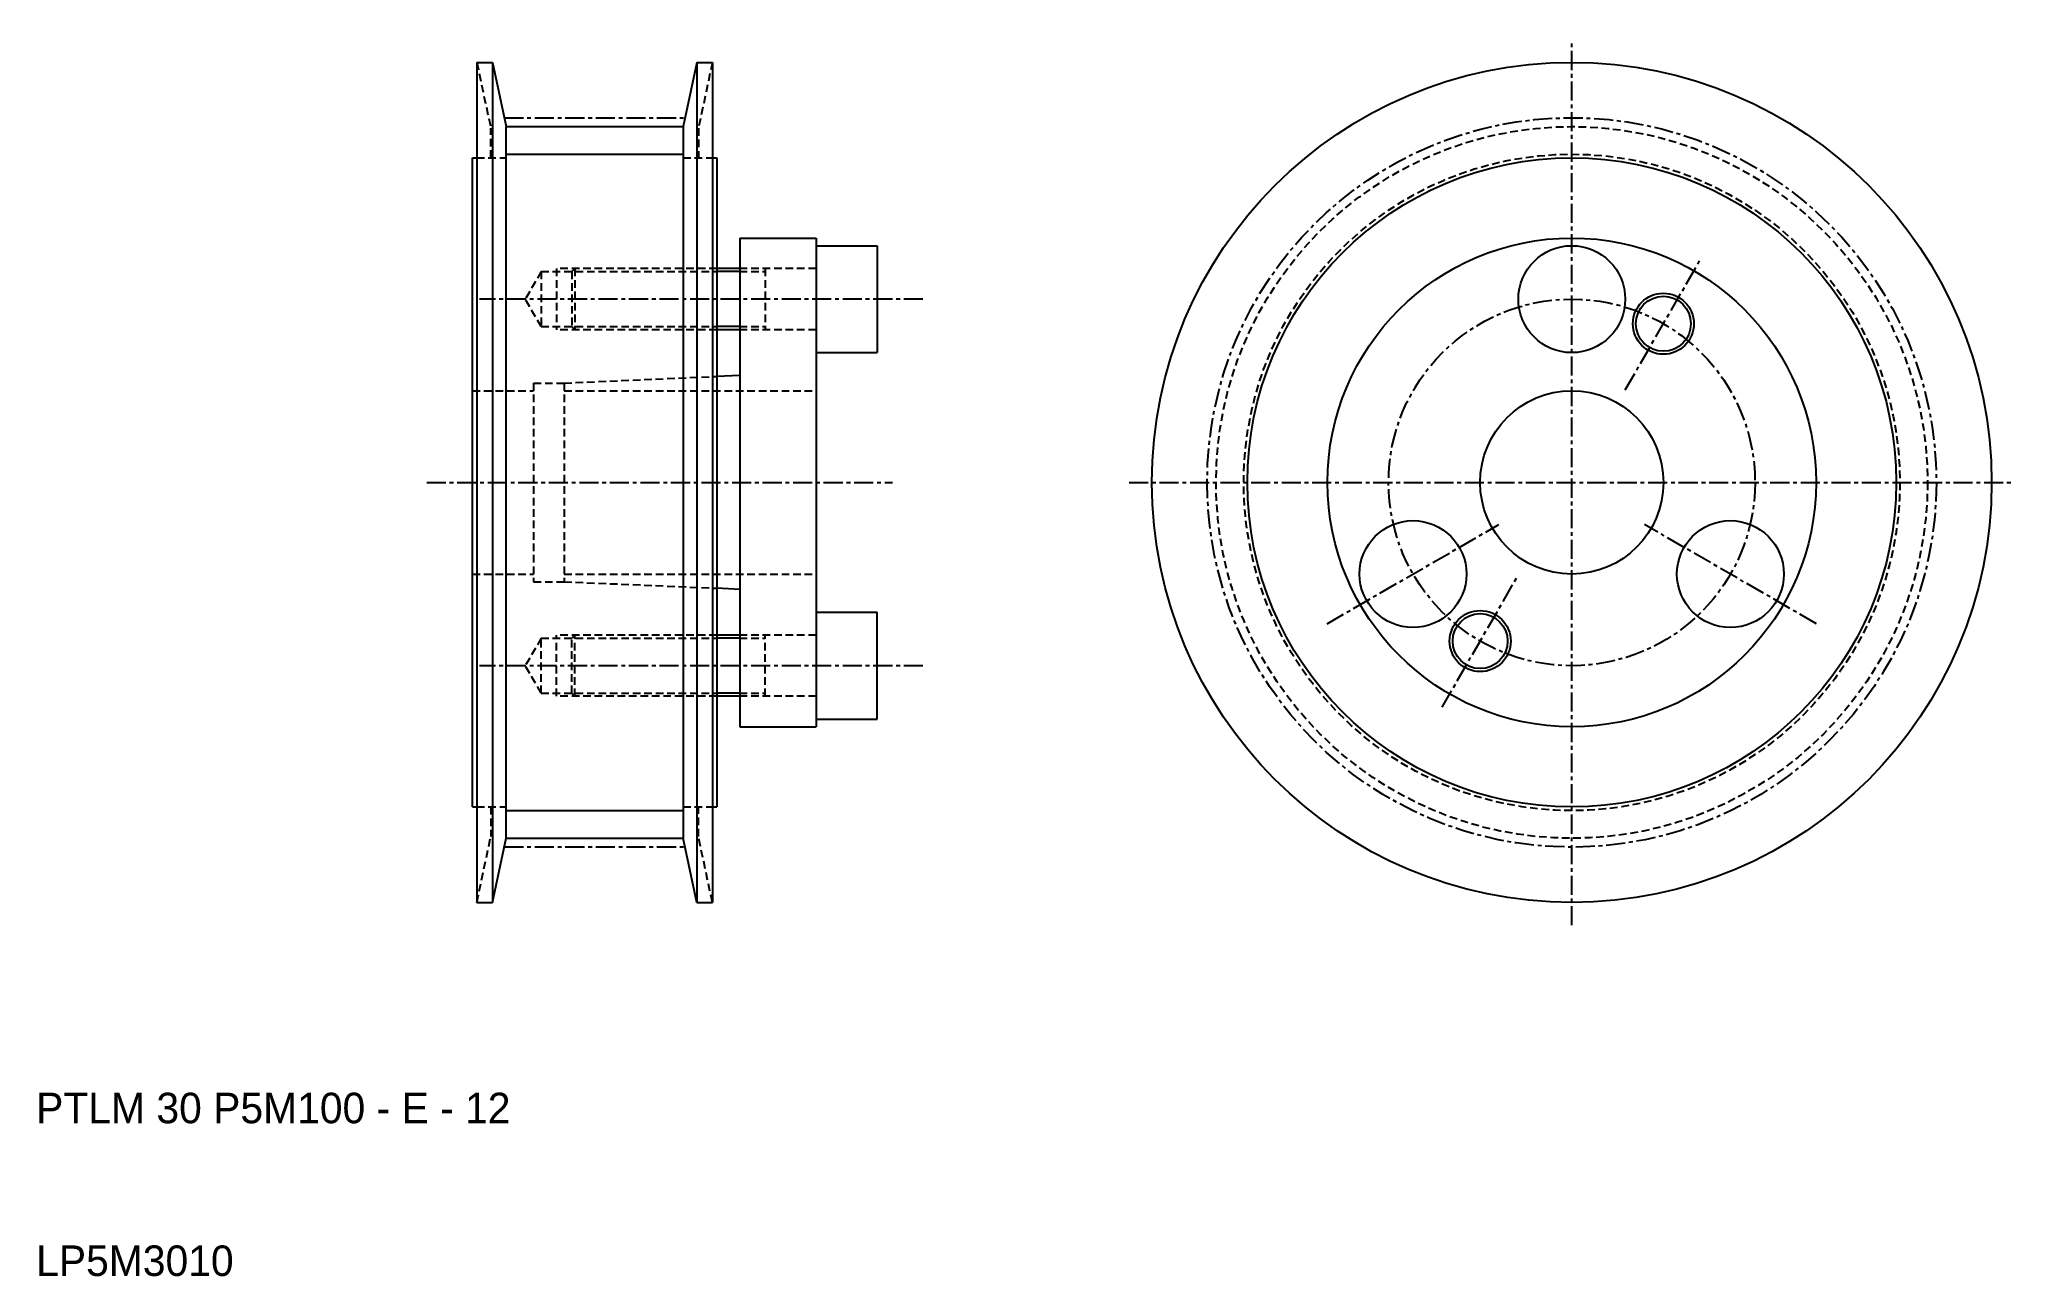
# Model space of a CAD drawing. Extents: x -295 to -166, y 920 to 1001.
import ezdxf

# ---------------------------------------------------------------- set-up
doc = ezdxf.new("R2010")
doc.units = 0
doc.linetypes.add('CENTER', pattern=[2, 1.25, -0.25, 0.25, -0.25])
doc.linetypes.add('DASHED', pattern=[0.75, 0.5, -0.25])
doc.layers.get('0').update_dxf_attribs({"linetype": 'CONTINUOUS'})
doc.layers.add('CENTER', color=1, linetype='CENTER')

msp = doc.modelspace()

# ---------------------------------------------------------------- linework, layer by layer
at = {"color": 3, "linetype": 'DASHED'}
for p, q in [((-266.76, 999.9), (-265.84, 995.6)), ((-251.33, 999.9), (-252.24, 995.6)), ((-265.84, 993.65), (-265.84, 995.6)), ((-252.24, 995.6), (-252.24, 993.65)), ((-266.76, 993.65), (-264.84, 993.65)), ((-253.24, 993.65), (-251.33, 993.65)), ((-262.54, 986.2), (-263.58, 984.4)), ((-262.54, 986.2), (-262.54, 982.6)), ((-262.54, 986.2), (-251.04, 986.2)), ((-261.54, 986.4), (-261.54, 982.4)), ((-251.04, 986.4), (-261.54, 986.4)), ((-260.34, 986.4), (-260.54, 986.2)), ((-260.54, 986.2), (-260.54, 982.6)), ((-260.34, 986.4), (-260.34, 982.4)), ((-244.54, 986.4), (-249.54, 986.4)), ((-249.54, 986.2), (-247.88, 986.2)), ((-247.88, 986.4), (-247.88, 982.4)), ((-262.54, 982.6), (-263.58, 984.4)), ((-262.54, 982.6), (-251.04, 982.6)), ((-251.04, 982.4), (-261.54, 982.4)), ((-260.34, 982.4), (-260.54, 982.6)), ((-249.54, 982.6), (-247.88, 982.6)), ((-244.54, 982.4), (-249.54, 982.4)), ((-261.04, 978.9), (-251.04, 979.34)), ((-267.04, 978.4), (-263.04, 978.4)), ((-263.04, 978.9), (-261.04, 978.9)), ((-263.04, 978.9), (-263.04, 965.9)), ((-261.04, 978.9), (-261.04, 965.9)), ((-261.04, 978.4), (-244.54, 978.4)), ((-267.04, 966.4), (-263.04, 966.4)), ((-261.04, 966.4), (-244.54, 966.4)), ((-263.04, 965.9), (-261.04, 965.9)), ((-261.04, 965.9), (-251.04, 965.47)), ((-262.54, 962.2), (-263.58, 960.4)), ((-262.54, 962.2), (-251.04, 962.2)), ((-262.54, 958.6), (-262.54, 962.2)), ((-251.04, 962.4), (-261.54, 962.4)), ((-261.54, 958.4), (-261.54, 962.4)), ((-260.34, 962.4), (-260.54, 962.2)), ((-260.54, 958.6), (-260.54, 962.2)), ((-260.34, 958.4), (-260.34, 962.4)), ((-244.54, 962.4), (-249.54, 962.4)), ((-249.54, 962.2), (-247.88, 962.2)), ((-247.88, 958.4), (-247.88, 962.4)), ((-262.54, 958.6), (-263.58, 960.4)), ((-262.54, 958.6), (-251.04, 958.6)), ((-260.34, 958.4), (-260.54, 958.6)), ((-249.54, 958.6), (-247.88, 958.6)), ((-251.04, 958.4), (-261.54, 958.4)), ((-244.54, 958.4), (-249.54, 958.4)), ((-266.76, 951.15), (-264.84, 951.15)), ((-265.84, 951.15), (-265.84, 949.21)), ((-253.24, 951.15), (-251.33, 951.15)), ((-252.24, 949.21), (-252.24, 951.15)), ((-266.76, 944.9), (-265.84, 949.21)), ((-251.33, 944.9), (-252.24, 949.21))]:
    msp.add_line(p, q, dxfattribs=at)
at = {"color": 7, "linetype": 'CONTINUOUS'}
for p, q in [((-266.76, 999.9), (-266.76, 944.9)), ((-266.76, 999.9), (-265.74, 999.9)), ((-265.74, 999.9), (-264.84, 995.7)), ((-265.74, 999.9), (-265.74, 944.9)), ((-252.35, 999.9), (-253.24, 995.7)), ((-252.35, 999.9), (-252.35, 944.9)), ((-252.35, 999.9), (-251.33, 999.9)), ((-251.33, 999.9), (-251.33, 944.9)), ((-264.84, 995.7), (-253.24, 995.7)), ((-264.84, 949.1), (-264.84, 995.7)), ((-253.24, 995.7), (-253.24, 949.1)), ((-267.04, 951.15), (-267.04, 993.65)), ((-267.04, 993.65), (-266.76, 993.65)), ((-251.33, 993.65), (-251.04, 993.65)), ((-251.04, 993.65), (-251.04, 951.15)), ((-249.54, 988.4), (-244.54, 988.4)), ((-249.54, 988.4), (-249.54, 956.4)), ((-244.54, 988.4), (-244.54, 956.4)), ((-244.54, 987.9), (-240.54, 987.9)), ((-240.54, 987.9), (-240.54, 980.9)), ((-249.54, 986.4), (-251.04, 986.4)), ((-249.54, 982.4), (-251.04, 982.4)), ((-244.54, 980.9), (-240.54, 980.9)), ((-249.54, 979.4), (-251.04, 979.34)), ((-249.54, 965.4), (-251.04, 965.47)), ((-244.54, 963.9), (-240.54, 963.9)), ((-240.54, 956.9), (-240.54, 963.9)), ((-249.54, 962.4), (-251.04, 962.4)), ((-249.54, 958.4), (-251.04, 958.4)), ((-249.54, 956.4), (-244.54, 956.4)), ((-244.54, 956.9), (-240.54, 956.9)), ((-267.04, 951.15), (-266.76, 951.15)), ((-251.33, 951.15), (-251.04, 951.15)), ((-265.74, 944.9), (-264.84, 949.1)), ((-264.84, 949.1), (-253.24, 949.1)), ((-252.35, 944.9), (-253.24, 949.1)), ((-266.76, 944.9), (-265.74, 944.9)), ((-252.35, 944.9), (-251.33, 944.9))]:
    msp.add_line(p, q, dxfattribs=at)
at = {"color": 3, "linetype": 'CONTINUOUS'}
for p, q in [((-264.84, 993.89), (-253.24, 993.89)), ((-249.54, 986.2), (-251.04, 986.2)), ((-249.54, 982.6), (-251.04, 982.6)), ((-249.54, 962.2), (-251.04, 962.2)), ((-249.54, 958.6), (-251.04, 958.6)), ((-264.84, 950.91), (-253.24, 950.91))]:
    msp.add_line(p, q, dxfattribs=at)
at = {"color": 7, "linetype": 'CONTINUOUS'}
for centre, radius in [((-195.04, 972.4), 27.5), ((-195.04, 972.4), 21.25), ((-195.04, 972.4), 16), ((-195.04, 972.4), 16), ((-195.04, 984.4), 3.5), ((-189.04, 982.79), 1.8), ((-195.04, 972.4), 6), ((-205.44, 966.4), 3.5), ((-184.65, 966.4), 3.5), ((-201.04, 962.01), 1.8)]:
    msp.add_circle(centre, radius, dxfattribs=at)
at = {"color": 3, "linetype": 'DASHED'}
for radius in [23.3, 21.49]:
    msp.add_circle((-195.04, 972.4), radius, dxfattribs=at)
at = {"color": 3, "linetype": 'CONTINUOUS'}
for centre in [(-189.04, 982.79), (-201.04, 962.01)]:
    msp.add_circle(centre, 2, dxfattribs=at)
at = {"layer": 'CENTER', "color": 1, "linetype": 'CENTER'}
for p, q in [((-195.04, 943.4), (-195.04, 1001.4)), ((-264.96, 996.28), (-253.12, 996.28)), ((-191.54, 978.46), (-186.54, 987.12)), ((-237.54, 984.4), (-266.58, 984.4)), ((-270.04, 972.4), (-239.54, 972.4)), ((-224.04, 972.4), (-166.04, 972.4)), ((-211.07, 963.15), (-199.81, 969.65)), ((-179.02, 963.15), (-190.28, 969.65)), ((-203.54, 957.68), (-198.54, 966.34)), ((-237.54, 960.4), (-266.58, 960.4)), ((-264.96, 948.53), (-253.12, 948.53))]:
    msp.add_line(p, q, dxfattribs=at)
for radius in [23.88, 12]:
    msp.add_circle((-195.04, 972.4), radius, dxfattribs=at)

# ---------------------------------------------------------------- texts
at = {"color": 7, "linetype": 'CONTINUOUS'}
for s, p in [('PTLM 30 P5M100 - E - 12', (-295.62, 930.44)), ('LP5M3010', (-295.62, 920.44))]:
    msp.add_text(s, height=2, dxfattribs=at).set_placement(p)

doc.saveas('drawing.dxf')
